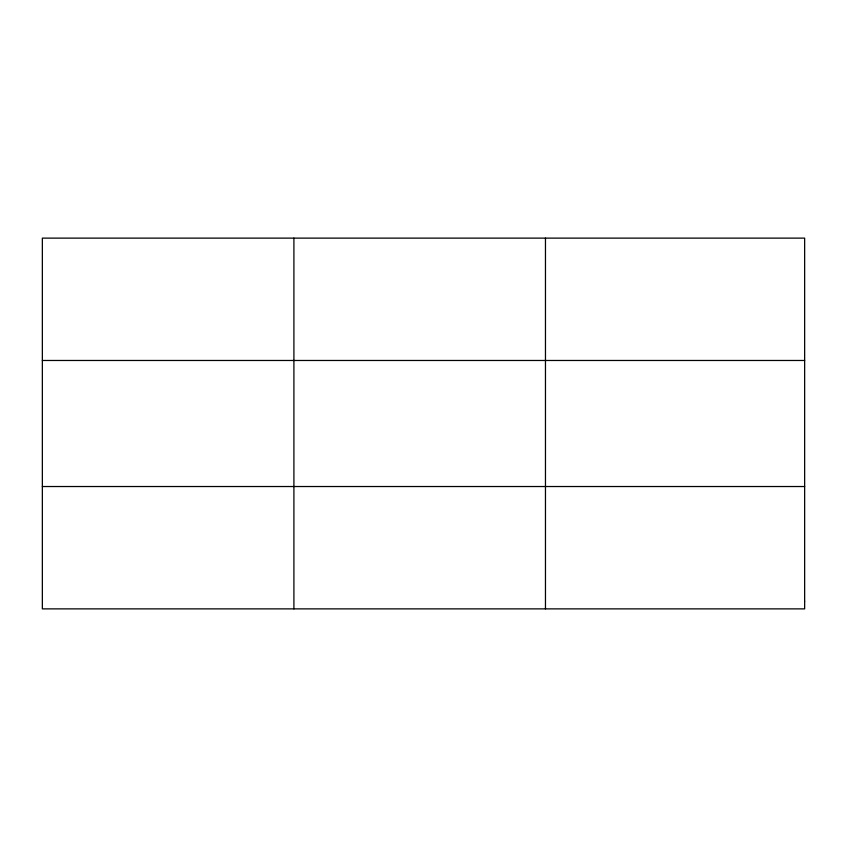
<?xml version="1.0" encoding="UTF-8"?>
<svg xmlns="http://www.w3.org/2000/svg" width="847" height="847" viewBox="0 0 847 847"><rect width="100%" height="100%" fill="white"/><g stroke="black" fill="none" stroke-linecap="round" stroke-linejoin="round"><path stroke-width="1.27" d="M293.909 238.123L293.909 608.877M545.468 238.123L545.468 608.877M42.35 360.473L804.65 360.473M42.35 486.527L804.65 486.527M804.65 601.232L804.65 608.877L42.35 608.877L42.35 238.123L804.65 238.123L804.65 601.232"/></g></svg>
